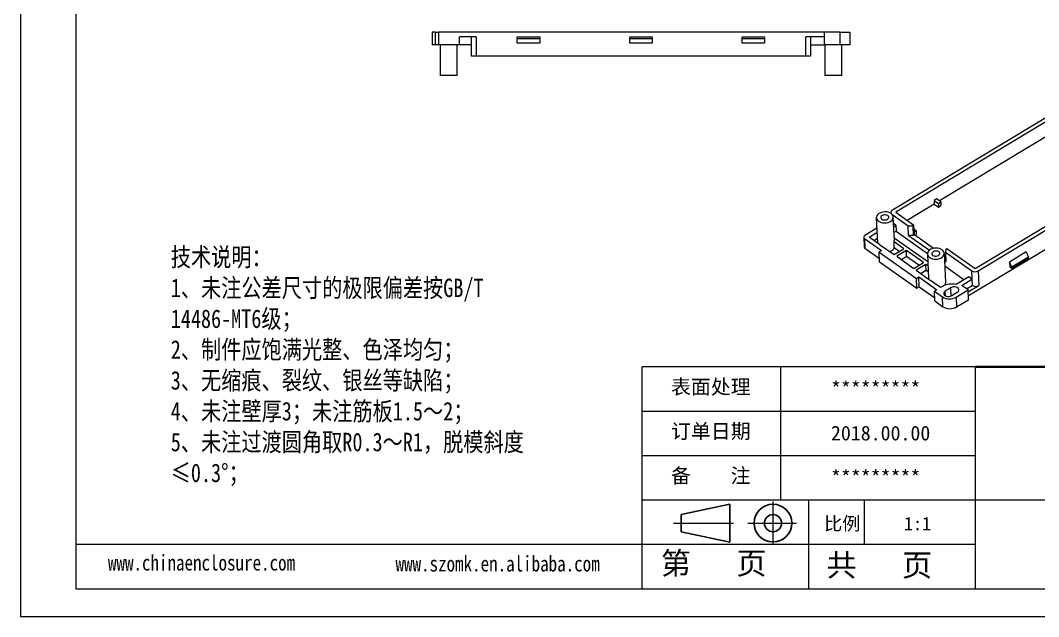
# Model space of a CAD drawing. Header units: inches. Extents: x 1696 to 3185, y 390 to 766.
# Drawn here: x 2059.2 to 2376.2, y 389.6 to 575.3 of the extents above; entities that cross this region are included whole.
import ezdxf

# ---------------------------------------------------------------- set-up
doc = ezdxf.new("R2010")
doc.units = ezdxf.units.IN
doc.header["$LTSCALE"] = 15
doc.linetypes.add('CENTER2', pattern=[28.575, 19.05, -3.175, 3.175, -3.175])
doc.layers.add('文字', color=81, linetype='Continuous')
for name, color, linetype, lineweight in [('粗实线', 7, 'Continuous', 30), ('细实线', 3, 'Continuous', 9), ('细点划线', 2, 'CENTER2', 9)]:
    doc.layers.add(name, color=color, linetype=linetype, lineweight=lineweight)
doc.styles.get("Standard").update_dxf_attribs({"font": 'txt', "bigfont": 'gbcbig.shx'})
doc.styles.add('宋体', font='', dxfattribs={"width": 0.8, "height": 3.5})
doc.styles.get('宋体').set_extended_font_data('SimSun')

msp = doc.modelspace()

# ---------------------------------------------------------------- linework, layer by layer
for p, q in [((2059.168, 752.493), (2059.168, 389.613)), ((2076.448, 743.853), (2076.448, 398.253)), ((2356.384, 467.373), (2252.704, 467.373)), ((2252.704, 398.253), (2252.704, 467.373)), ((2295.904, 425.901), (2295.904, 467.373)), ((2252.704, 412.077), (2076.448, 412.077)), ((2076.448, 398.253), (2563.744, 398.253)), ((2059.168, 389.613), (2572.384, 389.613))]:
    msp.add_line(p, q)
at = {"color": 7, "linetype": 'Continuous', "lineweight": 15}
for p, q in [((2187.37, 571.682), (2187.37, 567.682)), ((2188.37, 571.682), (2187.37, 571.682)), ((2188.37, 567.682), (2188.37, 571.682)), ((2188.37, 571.682), (2189.37, 571.682)), ((2189.37, 571.682), (2189.37, 567.682)), ((2309.37, 571.682), (2189.37, 571.682)), ((2314.37, 571.682), (2309.37, 571.682)), ((2309.37, 571.682), (2309.37, 567.682)), ((2314.37, 567.682), (2314.37, 571.682)), ((2314.37, 571.682), (2317.37, 571.682)), ((2317.37, 571.682), (2317.37, 567.682)), ((2188.37, 567.682), (2187.37, 567.682)), ((2189.37, 567.682), (2188.37, 567.682)), ((2195.87, 567.682), (2189.37, 567.682)), ((2189.87, 567.682), (2189.87, 558.182)), ((2195.17, 558.182), (2195.17, 567.682)), ((2201.02, 570.182), (2195.87, 570.182)), ((2195.87, 567.682), (2195.87, 570.182)), ((2199.62, 567.682), (2195.87, 567.682)), ((2199.62, 564.182), (2199.62, 570.182)), ((2201.02, 570.182), (2201.02, 564.182)), ((2213.87, 570.182), (2220.87, 570.182)), ((2213.87, 569.682), (2213.87, 570.182)), ((2213.87, 569.682), (2220.87, 569.682)), ((2213.87, 568.182), (2213.87, 569.682)), ((2220.87, 568.182), (2213.87, 568.182)), ((2220.87, 570.182), (2220.87, 569.682)), ((2220.87, 569.682), (2220.87, 568.182)), ((2248.87, 569.682), (2248.87, 570.182)), ((2248.87, 570.182), (2255.87, 570.182)), ((2248.87, 569.682), (2255.87, 569.682)), ((2248.87, 568.182), (2248.87, 569.682)), ((2255.87, 568.182), (2248.87, 568.182)), ((2255.87, 570.182), (2255.87, 569.682)), ((2255.87, 569.682), (2255.87, 568.182)), ((2283.87, 570.182), (2290.87, 570.182)), ((2283.87, 569.682), (2283.87, 570.182)), ((2283.87, 569.682), (2290.87, 569.682)), ((2283.87, 568.182), (2283.87, 569.682)), ((2290.87, 568.182), (2283.87, 568.182)), ((2290.87, 570.182), (2290.87, 569.682)), ((2290.87, 569.682), (2290.87, 568.182)), ((2309.37, 570.182), (2303.72, 570.182)), ((2303.72, 564.182), (2303.72, 570.182)), ((2305.12, 570.182), (2305.12, 564.182)), ((2305.12, 567.682), (2309.37, 567.682)), ((2314.37, 567.682), (2309.37, 567.682)), ((2309.57, 567.682), (2309.57, 558.182)), ((2317.37, 567.682), (2314.37, 567.682)), ((2314.87, 558.182), (2314.87, 567.682)), ((2201.02, 564.182), (2199.62, 564.182)), ((2303.72, 564.182), (2201.02, 564.182)), ((2305.12, 564.182), (2303.72, 564.182)), ((2407.491, 562.539), (2330.637, 516.213)), ((2408.41, 561.789), (2331.705, 515.553)), ((2195.17, 558.182), (2189.87, 558.182)), ((2314.87, 558.182), (2309.57, 558.182)), ((2401.321, 552.839), (2345.286, 519.062)), ((2354.298, 489.594), (2443.163, 543.159)), ((2356.413, 498.018), (2433.118, 544.254)), ((2357.332, 497.268), (2434.187, 543.594)), ((2343.698, 518.105), (2335.268, 513.024)), ((2344.395, 519.694), (2343.647, 519.243)), ((2343.647, 519.243), (2343.698, 518.105)), ((2343.647, 519.243), (2344.971, 518.303)), ((2343.698, 518.105), (2345.023, 517.165)), ((2345.72, 518.754), (2344.395, 519.694)), ((2344.971, 518.303), (2345.72, 518.754)), ((2344.971, 518.303), (2345.023, 517.165)), ((2345.023, 517.165), (2345.771, 517.616)), ((2345.72, 518.754), (2345.771, 517.616)), ((2325.628, 513.825), (2325.984, 505.994)), ((2330.165, 515.491), (2330.179, 515.194)), ((2330.516, 514.923), (2335.551, 511.35)), ((2331.25, 506.858), (2330.922, 514.065)), ((2331.705, 515.553), (2337.336, 511.557)), ((2325.776, 510.555), (2322.039, 508.302)), ((2331.697, 511.516), (2331.016, 511.999)), ((2331.056, 511.129), (2331.697, 511.516)), ((2331.697, 511.516), (2331.783, 509.619)), ((2335.689, 508.316), (2335.551, 511.35)), ((2335.551, 511.35), (2336.961, 511.331)), ((2337.336, 511.557), (2336.961, 511.331)), ((2336.961, 511.331), (2337.099, 508.297)), ((2337.474, 508.522), (2337.336, 511.557)), ((2321.703, 507.787), (2321.841, 504.752)), ((2321.953, 507.381), (2327.253, 503.62)), ((2321.953, 507.381), (2322.091, 504.347)), ((2323.407, 507.823), (2325.834, 509.286)), ((2326.62, 505.543), (2323.407, 507.823)), ((2324.892, 506.769), (2325.92, 507.389)), ((2331.142, 509.233), (2331.783, 509.619)), ((2341.637, 500.091), (2331.222, 507.482)), ((2331.783, 509.619), (2341.53, 502.702)), ((2335.689, 508.316), (2342.155, 503.727)), ((2337.099, 508.297), (2335.689, 508.316)), ((2337.474, 508.522), (2337.099, 508.297)), ((2337.994, 509.75), (2337.398, 510.173)), ((2337.433, 509.412), (2337.994, 509.75)), ((2343.426, 504.298), (2337.474, 508.522)), ((2337.668, 508.384), (2338.046, 508.612)), ((2337.994, 509.75), (2338.046, 508.612)), ((2322.091, 504.347), (2326.596, 501.15)), ((2326.646, 505.524), (2331.199, 502.391)), ((2334.192, 504.195), (2331.157, 506.349)), ((2331.243, 504.453), (2331.157, 506.349)), ((2331.199, 502.391), (2334.192, 504.195)), ((2332.794, 503.353), (2331.243, 504.453)), ((2347.229, 504.045), (2347.143, 503.124)), ((2347.229, 504.045), (2347.603, 504.27)), ((2347.603, 504.27), (2356.413, 498.018)), ((2327.253, 503.62), (2326.504, 503.169)), ((2326.504, 503.169), (2338.096, 494.943)), ((2326.642, 500.135), (2326.504, 503.169)), ((2334.987, 503.631), (2331.994, 501.827)), ((2331.994, 501.827), (2337.293, 498.066)), ((2335.073, 501.735), (2333.478, 500.773)), ((2340.286, 499.871), (2334.987, 503.631)), ((2335.073, 501.735), (2334.987, 503.631)), ((2338.888, 499.028), (2335.073, 501.735)), ((2341.526, 502.542), (2341.877, 494.813)), ((2347.234, 493.68), (2346.82, 502.783)), ((2347.212, 501.611), (2346.862, 501.859)), ((2347.143, 503.124), (2355.357, 497.294)), ((2347.143, 503.124), (2347.281, 500.089)), ((2372.324, 503.187), (2367.086, 500.03)), ((2373.039, 501.579), (2367.8, 498.422)), ((2367.817, 498.042), (2373.056, 501.2)), ((2372.324, 503.187), (2373.039, 501.579)), ((2373.056, 501.2), (2373.039, 501.579)), ((2326.642, 500.135), (2338.234, 491.908)), ((2337.293, 498.066), (2340.286, 499.871)), ((2341.081, 499.306), (2338.088, 497.502)), ((2341.693, 498.873), (2341.081, 499.306)), ((2341.168, 497.41), (2341.081, 499.306)), ((2346.932, 500.337), (2347.281, 500.089)), ((2347.001, 498.82), (2353.019, 494.548)), ((2367.086, 500.03), (2367.155, 498.512)), ((2367.8, 498.422), (2367.086, 500.03)), ((2367.817, 498.042), (2367.155, 498.512)), ((2367.8, 498.422), (2367.817, 498.042)), ((2338.088, 497.502), (2342.115, 494.645)), ((2338.096, 494.943), (2338.845, 495.394)), ((2338.234, 491.908), (2338.096, 494.943)), ((2338.845, 495.394), (2344.475, 491.398)), ((2338.983, 492.359), (2338.845, 495.394)), ((2341.168, 497.41), (2339.573, 496.449)), ((2341.779, 496.976), (2341.168, 497.41)), ((2354.418, 495.391), (2350.489, 493.023)), ((2352.231, 492.769), (2355.411, 494.686)), ((2355.411, 494.686), (2354.418, 495.391)), ((2355.564, 492.743), (2355.357, 497.294)), ((2355.411, 494.686), (2355.498, 492.79)), ((2357.332, 497.268), (2357.539, 492.716)), ((2338.234, 491.908), (2338.983, 492.359)), ((2338.983, 492.359), (2343.819, 488.927)), ((2345.598, 492.074), (2342.518, 494.26)), ((2344.475, 491.398), (2343.727, 490.947)), ((2346.256, 492.471), (2345.598, 492.074)), ((2348.843, 492.031), (2347.121, 490.993)), ((2350.476, 489.103), (2354.218, 491.359)), ((2354.218, 491.359), (2352.231, 492.769)), ((2353.716, 491.715), (2355.498, 492.79)), ((2354.356, 488.324), (2354.218, 491.359)), ((2354.247, 490.731), (2357.539, 492.716)), ((2355.498, 492.79), (2355.564, 492.743)), ((2343.727, 490.947), (2346.244, 489.16)), ((2343.865, 487.912), (2343.727, 490.947)), ((2346.382, 486.126), (2346.244, 489.16)), ((2349.109, 489.583), (2350.83, 490.62)), ((2350.476, 489.103), (2350.614, 486.069)), ((2350.614, 486.069), (2354.356, 488.324)), ((2343.865, 487.912), (2346.382, 486.126))]:
    msp.add_line(p, q, dxfattribs=at)
at = {"color": 8, "linetype": 'Continuous', "lineweight": 15}
for p, q in [((2348.958, 489.502), (2348.843, 492.031)), ((2347.19, 489.496), (2347.121, 490.993))]:
    msp.add_line(p, q, dxfattribs=at)
at = {"color": 7, "linetype": 'Continuous', "lineweight": 15, "flags": 128}
for points in [[(2330.258, 515.141), (2329.85, 515.373), (2329.373, 515.544), (2328.848, 515.644), (2328.297, 515.671), (2327.746, 515.622), (2327.218, 515.499), (2326.737, 515.309), (2326.322, 515.059), (2325.993, 514.761), (2325.763, 514.426), (2325.644, 514.071), (2325.639, 513.71), (2325.749, 513.36), (2325.97, 513.035), (2326.292, 512.75), (2326.7, 512.517), (2327.177, 512.346), (2327.702, 512.246), (2328.253, 512.219), (2328.804, 512.269), (2329.332, 512.391), (2329.814, 512.581), (2330.228, 512.831), (2330.557, 513.13), (2330.787, 513.464), (2330.907, 513.819), (2330.911, 514.18), (2330.801, 514.53), (2330.58, 514.855), (2330.258, 515.141)], [(2329.21, 514.509), (2328.909, 514.663), (2328.545, 514.747), (2328.155, 514.752), (2327.777, 514.678), (2327.447, 514.533), (2327.198, 514.33), (2327.055, 514.089), (2327.032, 513.834), (2327.13, 513.59), (2327.34, 513.381), (2327.641, 513.227), (2328.005, 513.144), (2328.395, 513.138), (2328.773, 513.212), (2329.103, 513.358), (2329.352, 513.561), (2329.495, 513.801), (2329.519, 514.056), (2329.421, 514.3), (2329.21, 514.509)], [(2330.637, 516.213), (2330.45, 516.077), (2330.306, 515.921), (2330.211, 515.751), (2330.167, 515.573), (2330.178, 515.395), (2330.241, 515.223), (2330.344, 515.076)], [(2346.156, 503.858), (2345.748, 504.091), (2345.271, 504.262), (2344.746, 504.362), (2344.196, 504.388), (2343.644, 504.339), (2343.116, 504.217), (2342.635, 504.027), (2342.22, 503.777), (2341.891, 503.478), (2341.661, 503.144), (2341.542, 502.789), (2341.537, 502.428), (2341.647, 502.078), (2341.868, 501.753), (2342.19, 501.467), (2342.598, 501.235), (2343.075, 501.064), (2343.601, 500.964), (2344.151, 500.937), (2344.702, 500.986), (2345.23, 501.109), (2345.712, 501.299), (2346.126, 501.549), (2346.455, 501.847), (2346.685, 502.182), (2346.805, 502.537), (2346.809, 502.898), (2346.699, 503.248), (2346.478, 503.573), (2346.156, 503.858)], [(2345.108, 503.227), (2344.807, 503.381), (2344.443, 503.464), (2344.053, 503.47), (2343.675, 503.396), (2343.345, 503.25), (2343.097, 503.047), (2342.953, 502.807), (2342.93, 502.552), (2343.028, 502.308), (2343.238, 502.099), (2343.539, 501.945), (2343.903, 501.861), (2344.293, 501.856), (2344.672, 501.93), (2345.001, 502.075), (2345.25, 502.278), (2345.393, 502.519), (2345.417, 502.774), (2345.319, 503.018), (2345.108, 503.227)], [(2350.83, 490.62), (2351.106, 490.84), (2351.279, 491.098), (2351.335, 491.375), (2351.27, 491.648), (2351.089, 491.895), (2350.806, 492.096), (2350.445, 492.234), (2350.034, 492.299), (2349.607, 492.285), (2349.199, 492.193), (2348.843, 492.031)], [(2347.121, 490.993), (2346.845, 490.774), (2346.672, 490.515), (2346.616, 490.239), (2346.681, 489.966), (2346.863, 489.719), (2347.145, 489.518), (2347.507, 489.38), (2347.917, 489.315), (2348.344, 489.329), (2348.752, 489.421), (2349.109, 489.583)]]:
    msp.add_lwpolyline(points, dxfattribs=at)
at = {"color": 7, "linetype": 'Continuous', "lineweight": 15}
for centre, radius, start, end in [((2322.23, 507.82), 0.519, 111.62512, 237.71711), ((2322.371, 504.8), 0.532, 185.1086, 238.30814), ((2327.895, 507.34), 2.204, 234.63928, 235.46721), ((2329.253, 505.48), 2.239, 285.40358, 332.70656), ((2330.078, 506.809), 1.173, 336.92494, 2.39714), ((2343.558, 495.755), 1.821, 217.57543, 235.15334), ((2356.367, 498.939), 1.93, 238.45222, 300.0037), ((2349.062, 487.456), 5.747, 75.62869, 119.23167), ((2345.936, 493.651), 1.298, 318.84812, 1.27801), ((2356.574, 494.387), 1.93, 238.45222, 300.0037), ((2348.408, 492.685), 4.136, 238.45222, 300.0037), ((2348.546, 489.651), 4.136, 238.45222, 300.0037)]:
    msp.add_arc(centre, radius, start, end, dxfattribs=at)
at = {"layer": '粗实线', "color": 7, "lineweight": 40}
msp.add_line((2563.744, 467.373), (2356.384, 467.373), dxfattribs=at)
at = {"layer": '粗实线', "color": 7}
for p, q in [((2280.026, 424.608), (2264.921, 421.406)), ((2280.026, 424.608), (2280.026, 412.77)), ((2264.921, 421.406), (2264.921, 416.064)), ((2264.921, 416.064), (2280.026, 412.77))]:
    msp.add_line(p, q, dxfattribs=at)
for radius in [5.872, 2.671]:
    msp.add_circle((2293.469, 418.735), radius, dxfattribs=at)
at = {"layer": '细实线', "color": 7}
for p, q in [((2356.384, 467.373), (2356.384, 398.253)), ((2356.384, 453.549), (2252.704, 453.549)), ((2356.384, 439.725), (2252.704, 439.725)), ((2563.744, 425.901), (2252.704, 425.901)), ((2304.544, 425.901), (2304.544, 398.253)), ((2321.824, 425.901), (2321.824, 412.077)), ((2356.384, 412.077), (2252.704, 412.077))]:
    msp.add_line(p, q, dxfattribs=at)
at = {"layer": '细点划线', "color": 7}
for p, q in [((2293.469, 425.495), (2293.469, 412.077)), ((2262.513, 418.735), (2281.183, 418.735)), ((2285.615, 418.735), (2300.793, 418.735))]:
    msp.add_line(p, q, dxfattribs=at)

# ---------------------------------------------------------------- texts
at = {"char_height": 4.54626, "width": 2583.86605, "attachment_point": 1}
for s, insert in [('{\\fSimHei|b0|i0|c134|p49;表面处理}', (2261.72, 463.45)), ('{\\fSimHei|b0|i0|c134|p49;*********}', (2311.514, 462.865)), ('{\\fSimHei|b0|i0|c134|p49;订单日期}', (2261.72, 449.626)), ('{\\fSimHei|b0|i0|c134|p49;2018.00.00}', (2311.514, 449.041)), ('{\\fSimHei|b0|i0|c134|p49;备    注}', (2261.72, 435.802)), ('{\\fSimHei|b0|i0|c134|p49;*********}', (2311.514, 435.217))]:
    msp.add_mtext(s, dxfattribs=dict(at, insert=insert))
at = {"layer": '文字', "color": 0, "attachment_point": 1, "style": '宋体'}
for s, insert, char_height, width in [('{\\H1.111x;技术说明：\\P1、未注公差尺寸的极限偏差按GB/T 14486-MT6级；\\P2、制件应饱满光整、色泽均匀；\\P3、无缩痕、裂纹、银丝等缺陷；\\P4、未注壁厚3；未注筋板1.5～2；\\P5、未注过渡圆角取R0.3～R1，脱模斜度≤0.3%%D；}', (2105.988, 504.484), 5.184, 116.76651), ('www.chinaenclosure.com', (2086.438, 408.848), 4.86605, 85.4918), ('www.szomk.en.alibaba.com', (2175.962, 408.546), 4.86605, 85.4918)]:
    msp.add_mtext(s, dxfattribs=dict(at, insert=insert, char_height=char_height, width=width))
at = {"layer": '细实线', "color": 7, "attachment_point": 1}
for s, insert, char_height, width in [('{\\fSimSun|b0|i0|c134|p54;比例}', (2309.382, 420.666), 4.1472, 18.20492), ('{\\fSimSun|b0|i0|c134|p54;1:1}', (2334.223, 420.666), 4.1472, 18.20492), ('{\\fSimSun|b0|i0|c134|p54;第   页}', (2258.521, 409.701), 6.912, 51.84), ('{\\fSimSun|b0|i0|c134|p54; 共   页}', (2305.39, 409.114), 6.912, 51.84)]:
    msp.add_mtext(s, dxfattribs=dict(at, insert=insert, char_height=char_height, width=width))

doc.saveas('drawing.dxf')
